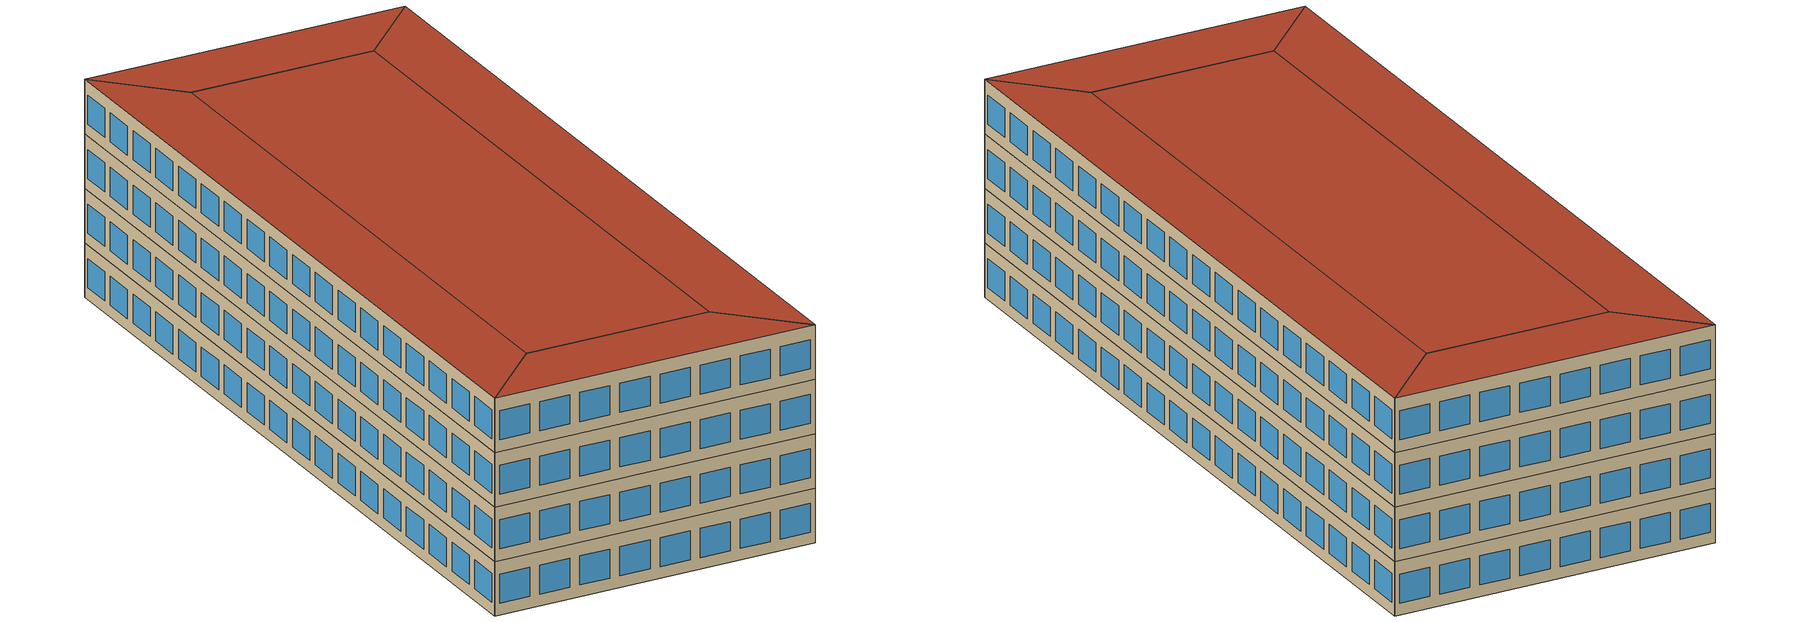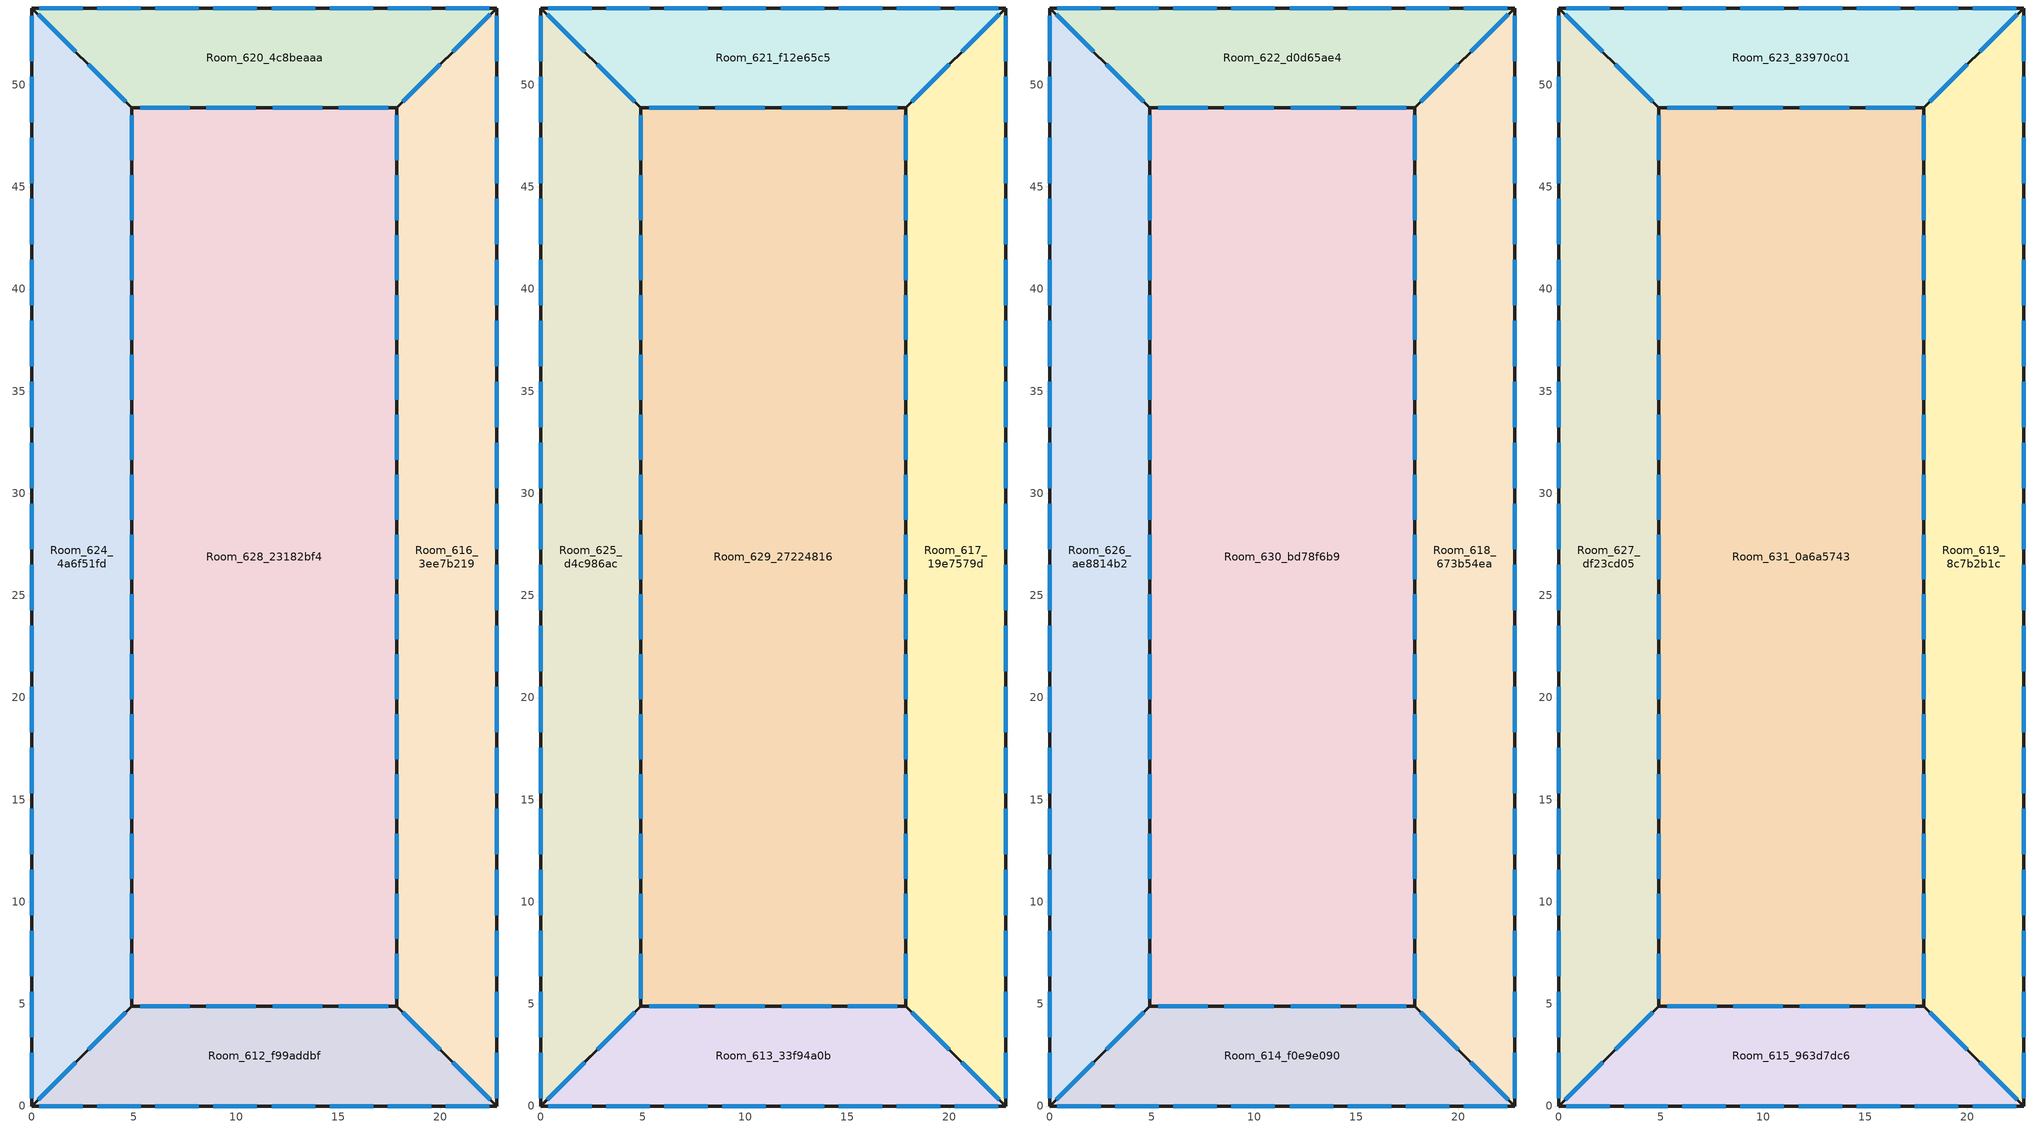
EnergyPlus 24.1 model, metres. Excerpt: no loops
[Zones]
Room_612_f99addbf
 floor ground (ExtSlabCarpet 4in ClimateZone 1-8): 17.87,4.89 22.76,0 0,0 4.89,4.89 z0
 wall outside (AQ_Office_2024_Office Wall Pre 1945 6A): 17.87,4.89 4.89,4.89 0,0 22.76,0 17.87,4.89 z0:3.75
 window (Single Glazing 5): 17.46,4.89 15.03,4.89 / 14.22,4.89 11.79,4.89 / 10.97,4.89 8.54,4.89 / 7.73,4.89 5.3,4.89 / 4.59,4.59 2.75,2.75 / 2.14,2.14 0.31,0.31 / 22.45,0.31 20.62,2.14 / 20.01,2.75 18.17,4.59 / 0.36,0 2.49,0 / 3.2,0 5.33,0 / 6.05,0 8.18,0 / 8.89,0 11.02,0 / 11.74,0 13.87,0 / 14.58,0 16.71,0 / 17.43,0 19.56,0 / 20.27,0 22.4,0 z0.8:2.8
 roof outside (AQ_Office_2024_Office roof Pre 1945 6A): 22.76,0 17.87,4.89 4.89,4.89 0,0 z3.75
Room_616_3ee7b219
 floor ground (ExtSlabCarpet 4in ClimateZone 1-8): 22.76,53.76 22.76,0 17.87,4.89 17.87,48.87 z0
 wall outside (AQ_Office_2024_Office Wall Pre 1945 6A): 17.87,4.89 22.76,0 22.76,53.76 17.87,48.87 17.87,4.89 z0:3.75
 window (Single Glazing 5): 18.17,4.59 20.01,2.75 / 20.62,2.14 22.45,0.31 / 17.87,48.5 17.87,46.3 / 17.87,45.57 17.87,43.37 / 17.87,19.19 17.87,16.99 / 17.87,16.25 17.87,14.06 / 17.87,13.32 17.87,11.12 / 17.87,10.39 17.87,8.19 / 17.87,7.46 17.87,5.26 / 17.87,42.64 17.87,40.44 / 17.87,39.71 17.87,37.51 / 17.87,36.78 17.87,34.58 / 17.87,33.84 17.87,31.64 / 17.87,30.91 17.87,28.71 / 17.87,27.98 17.87,25.78 / 17.87,25.05 17.87,22.85 / 17.87,22.12 17.87,19.92 / 22.45,53.46 20.62,51.62 / 20.01,51.01 18.17,49.17 / 22.76,0.37 22.76,2.61 / 22.76,3.36 22.76,5.6 / 22.76,30.24 22.76,32.48 / 22.76,33.23 22.76,35.47 / 22.76,36.21 22.76,38.45 / 22.76,39.2 22.76,41.44 / 22.76,42.19 22.76,44.43 / 22.76,45.18 22.76,47.42 / 22.76,48.16 22.76,50.4 / 22.76,51.15 22.76,53.39 / 22.76,6.35 22.76,8.59 / 22.76,9.33 22.76,11.57 / 22.76,12.32 22.76,14.56 / 22.76,15.31 22.76,17.55 / 22.76,18.29 22.76,20.53 / 22.76,21.28 22.76,23.52 / 22.76,24.27 22.76,26.51 / 22.76,27.25 22.76,29.49 z0.8:2.8
 roof outside (AQ_Office_2024_Office roof Pre 1945 6A): 22.76,0 22.76,53.76 17.87,48.87 17.87,4.89 z3.75
Room_620_4c8beaaa
 floor ground (ExtSlabCarpet 4in ClimateZone 1-8): 0,53.76 22.76,53.76 17.87,48.87 4.89,48.87 z0
 wall outside (AQ_Office_2024_Office Wall Pre 1945 6A): 17.87,48.87 22.76,53.76 0,53.76 4.89,48.87 17.87,48.87 z0:3.75
 window (Single Glazing 5): 18.17,49.17 20.01,51.01 / 20.62,51.62 22.45,53.46 / 5.3,48.87 7.73,48.87 / 8.54,48.87 10.97,48.87 / 11.79,48.87 14.22,48.87 / 15.03,48.87 17.46,48.87 / 0.31,53.46 2.14,51.62 / 2.75,51.01 4.59,49.17 / 22.4,53.76 20.27,53.76 / 19.56,53.76 17.43,53.76 / 16.71,53.76 14.58,53.76 / 13.87,53.76 11.74,53.76 / 11.02,53.76 8.89,53.76 / 8.18,53.76 6.05,53.76 / 5.33,53.76 3.2,53.76 / 2.49,53.76 0.36,53.76 z0.8:2.8
 roof outside (AQ_Office_2024_Office roof Pre 1945 6A): 17.87,48.87 22.76,53.76 0,53.76 4.89,48.87 z3.75
Room_624_4a6f51fd
 floor ground (ExtSlabCarpet 4in ClimateZone 1-8): 0,53.76 4.89,48.87 4.89,4.89 0,0 z0
 wall outside (AQ_Office_2024_Office Wall Pre 1945 6A): 4.89,48.87 0,53.76 0,0 4.89,4.89 4.89,48.87 z0:3.75
 window (Single Glazing 5): 4.59,49.17 2.75,51.01 / 2.14,51.62 0.31,53.46 / 0.31,0.31 2.14,2.14 / 2.75,2.75 4.59,4.59 / 4.89,5.26 4.89,7.46 / 4.89,8.19 4.89,10.39 / 4.89,34.58 4.89,36.78 / 4.89,37.51 4.89,39.71 / 4.89,40.44 4.89,42.64 / 4.89,43.37 4.89,45.57 / 4.89,46.3 4.89,48.5 / 4.89,11.12 4.89,13.32 / 4.89,14.06 4.89,16.25 / 4.89,16.99 4.89,19.19 / 4.89,19.92 4.89,22.12 / 4.89,22.85 4.89,25.05 / 4.89,25.78 4.89,27.98 / 4.89,28.71 4.89,30.91 / 4.89,31.64 4.89,33.84 / 0,53.39 0,51.15 / 0,50.4 0,48.16 / 0,23.52 0,21.28 / 0,20.53 0,18.29 / 0,17.55 0,15.31 / 0,14.56 0,12.32 / 0,11.57 0,9.33 / 0,8.59 0,6.35 / 0,5.6 0,3.36 / 0,2.61 0,0.37 / 0,47.42 0,45.18 / 0,44.43 0,42.19 / 0,41.44 0,39.2 / 0,38.45 0,36.21 / 0,35.47 0,33.23 / 0,32.48 0,30.24 / 0,29.49 0,27.25 / 0,26.51 0,24.27 z0.8:2.8
 roof outside (AQ_Office_2024_Office roof Pre 1945 6A): 0,0 4.89,4.89 4.89,48.87 0,53.76 z3.75
Room_628_23182bf4
 floor ground (ExtSlabCarpet 4in ClimateZone 1-8): 4.89,48.87 17.87,48.87 17.87,4.89 4.89,4.89 z0
 wall outside (AQ_Office_2024_Office Wall Pre 1945 6A): 4.89,48.87 4.89,4.89 17.87,4.89 17.87,48.87 4.89,48.87 z0:3.75
 window (Single Glazing 5): 4.89,48.5 4.89,46.3 / 4.89,45.57 4.89,43.37 / 4.89,19.19 4.89,16.99 / 4.89,16.25 4.89,14.06 / 4.89,13.32 4.89,11.12 / 4.89,10.39 4.89,8.19 / 4.89,7.46 4.89,5.26 / 4.89,42.64 4.89,40.44 / 4.89,39.71 4.89,37.51 / 4.89,36.78 4.89,34.58 / 4.89,33.84 4.89,31.64 / 4.89,30.91 4.89,28.71 / 4.89,27.98 4.89,25.78 / 4.89,25.05 4.89,22.85 / 4.89,22.12 4.89,19.92 / 17.46,48.87 15.03,48.87 / 14.22,48.87 11.79,48.87 / 10.97,48.87 8.54,48.87 / 7.73,48.87 5.3,48.87 / 17.87,5.26 17.87,7.46 / 17.87,8.19 17.87,10.39 / 17.87,34.58 17.87,36.78 / 17.87,37.51 17.87,39.71 / 17.87,40.44 17.87,42.64 / 17.87,43.37 17.87,45.57 / 17.87,46.3 17.87,48.5 / 17.87,11.12 17.87,13.32 / 17.87,14.06 17.87,16.25 / 17.87,16.99 17.87,19.19 / 17.87,19.92 17.87,22.12 / 17.87,22.85 17.87,25.05 / 17.87,25.78 17.87,27.98 / 17.87,28.71 17.87,30.91 / 17.87,31.64 17.87,33.84 / 5.3,4.89 7.73,4.89 / 8.54,4.89 10.97,4.89 / 11.79,4.89 14.22,4.89 / 15.03,4.89 17.46,4.89 z0.8:2.8
 roof outside (AQ_Office_2024_Office roof Pre 1945 6A): 17.87,4.89 17.87,48.87 4.89,48.87 4.89,4.89 z3.75
Room_613_33f94a0b
 floor outside (AQ_Office_2024_Office ground Pre 1945 6A): 17.87,4.89 22.76,0 0,0 4.89,4.89 z3.75
 wall outside (AQ_Office_2024_Office Wall Pre 1945 6A): 17.87,4.89 4.89,4.89 0,0 22.76,0 17.87,4.89 z3.75:7.5
 window (Single Glazing 5): 17.46,4.89 15.03,4.89 / 14.22,4.89 11.79,4.89 / 10.97,4.89 8.54,4.89 / 7.73,4.89 5.3,4.89 / 4.59,4.59 2.75,2.75 / 2.14,2.14 0.31,0.31 / 22.45,0.31 20.62,2.14 / 20.01,2.75 18.17,4.59 / 0.36,0 2.49,0 / 3.2,0 5.33,0 / 6.05,0 8.18,0 / 8.89,0 11.02,0 / 11.74,0 13.87,0 / 14.58,0 16.71,0 / 17.43,0 19.56,0 / 20.27,0 22.4,0 z4.55:6.55
 roof outside (AQ_Office_2024_Office roof Pre 1945 6A): 22.76,0 17.87,4.89 4.89,4.89 0,0 z7.5
Room_617_19e7579d
 floor outside (AQ_Office_2024_Office ground Pre 1945 6A): 22.76,53.76 22.76,0 17.87,4.89 17.87,48.87 z3.75
 wall outside (AQ_Office_2024_Office Wall Pre 1945 6A): 17.87,4.89 22.76,0 22.76,53.76 17.87,48.87 17.87,4.89 z3.75:7.5
 window (Single Glazing 5): 18.17,4.59 20.01,2.75 / 20.62,2.14 22.45,0.31 / 17.87,48.5 17.87,46.3 / 17.87,45.57 17.87,43.37 / 17.87,19.19 17.87,16.99 / 17.87,16.25 17.87,14.06 / 17.87,13.32 17.87,11.12 / 17.87,10.39 17.87,8.19 / 17.87,7.46 17.87,5.26 / 17.87,42.64 17.87,40.44 / 17.87,39.71 17.87,37.51 / 17.87,36.78 17.87,34.58 / 17.87,33.84 17.87,31.64 / 17.87,30.91 17.87,28.71 / 17.87,27.98 17.87,25.78 / 17.87,25.05 17.87,22.85 / 17.87,22.12 17.87,19.92 / 22.45,53.46 20.62,51.62 / 20.01,51.01 18.17,49.17 / 22.76,0.37 22.76,2.61 / 22.76,3.36 22.76,5.6 / 22.76,30.24 22.76,32.48 / 22.76,33.23 22.76,35.47 / 22.76,36.21 22.76,38.45 / 22.76,39.2 22.76,41.44 / 22.76,42.19 22.76,44.43 / 22.76,45.18 22.76,47.42 / 22.76,48.16 22.76,50.4 / 22.76,51.15 22.76,53.39 / 22.76,6.35 22.76,8.59 / 22.76,9.33 22.76,11.57 / 22.76,12.32 22.76,14.56 / 22.76,15.31 22.76,17.55 / 22.76,18.29 22.76,20.53 / 22.76,21.28 22.76,23.52 / 22.76,24.27 22.76,26.51 / 22.76,27.25 22.76,29.49 z4.55:6.55
 roof outside (AQ_Office_2024_Office roof Pre 1945 6A): 22.76,0 22.76,53.76 17.87,48.87 17.87,4.89 z7.5
Room_621_f12e65c5
 floor outside (AQ_Office_2024_Office ground Pre 1945 6A): 0,53.76 22.76,53.76 17.87,48.87 4.89,48.87 z3.75
 wall outside (AQ_Office_2024_Office Wall Pre 1945 6A): 17.87,48.87 22.76,53.76 0,53.76 4.89,48.87 17.87,48.87 z3.75:7.5
 window (Single Glazing 5): 18.17,49.17 20.01,51.01 / 20.62,51.62 22.45,53.46 / 5.3,48.87 7.73,48.87 / 8.54,48.87 10.97,48.87 / 11.79,48.87 14.22,48.87 / 15.03,48.87 17.46,48.87 / 0.31,53.46 2.14,51.62 / 2.75,51.01 4.59,49.17 / 22.4,53.76 20.27,53.76 / 19.56,53.76 17.43,53.76 / 16.71,53.76 14.58,53.76 / 13.87,53.76 11.74,53.76 / 11.02,53.76 8.89,53.76 / 8.18,53.76 6.05,53.76 / 5.33,53.76 3.2,53.76 / 2.49,53.76 0.36,53.76 z4.55:6.55
 roof outside (AQ_Office_2024_Office roof Pre 1945 6A): 17.87,48.87 22.76,53.76 0,53.76 4.89,48.87 z7.5
Room_625_d4c986ac
 floor outside (AQ_Office_2024_Office ground Pre 1945 6A): 0,53.76 4.89,48.87 4.89,4.89 0,0 z3.75
 wall outside (AQ_Office_2024_Office Wall Pre 1945 6A): 4.89,48.87 0,53.76 0,0 4.89,4.89 4.89,48.87 z3.75:7.5
 window (Single Glazing 5): 4.59,49.17 2.75,51.01 / 2.14,51.62 0.31,53.46 / 0.31,0.31 2.14,2.14 / 2.75,2.75 4.59,4.59 / 4.89,5.26 4.89,7.46 / 4.89,8.19 4.89,10.39 / 4.89,34.58 4.89,36.78 / 4.89,37.51 4.89,39.71 / 4.89,40.44 4.89,42.64 / 4.89,43.37 4.89,45.57 / 4.89,46.3 4.89,48.5 / 4.89,11.12 4.89,13.32 / 4.89,14.06 4.89,16.25 / 4.89,16.99 4.89,19.19 / 4.89,19.92 4.89,22.12 / 4.89,22.85 4.89,25.05 / 4.89,25.78 4.89,27.98 / 4.89,28.71 4.89,30.91 / 4.89,31.64 4.89,33.84 / 0,53.39 0,51.15 / 0,50.4 0,48.16 / 0,23.52 0,21.28 / 0,20.53 0,18.29 / 0,17.55 0,15.31 / 0,14.56 0,12.32 / 0,11.57 0,9.33 / 0,8.59 0,6.35 / 0,5.6 0,3.36 / 0,2.61 0,0.37 / 0,47.42 0,45.18 / 0,44.43 0,42.19 / 0,41.44 0,39.2 / 0,38.45 0,36.21 / 0,35.47 0,33.23 / 0,32.48 0,30.24 / 0,29.49 0,27.25 / 0,26.51 0,24.27 z4.55:6.55
 roof outside (AQ_Office_2024_Office roof Pre 1945 6A): 0,0 4.89,4.89 4.89,48.87 0,53.76 z7.5
Room_629_27224816
 floor outside (AQ_Office_2024_Office ground Pre 1945 6A): 4.89,48.87 17.87,48.87 17.87,4.89 4.89,4.89 z3.75
 wall outside (AQ_Office_2024_Office Wall Pre 1945 6A): 4.89,48.87 4.89,4.89 17.87,4.89 17.87,48.87 4.89,48.87 z3.75:7.5
 window (Single Glazing 5): 4.89,48.5 4.89,46.3 / 4.89,45.57 4.89,43.37 / 4.89,19.19 4.89,16.99 / 4.89,16.25 4.89,14.06 / 4.89,13.32 4.89,11.12 / 4.89,10.39 4.89,8.19 / 4.89,7.46 4.89,5.26 / 4.89,42.64 4.89,40.44 / 4.89,39.71 4.89,37.51 / 4.89,36.78 4.89,34.58 / 4.89,33.84 4.89,31.64 / 4.89,30.91 4.89,28.71 / 4.89,27.98 4.89,25.78 / 4.89,25.05 4.89,22.85 / 4.89,22.12 4.89,19.92 / 17.46,48.87 15.03,48.87 / 14.22,48.87 11.79,48.87 / 10.97,48.87 8.54,48.87 / 7.73,48.87 5.3,48.87 / 17.87,5.26 17.87,7.46 / 17.87,8.19 17.87,10.39 / 17.87,34.58 17.87,36.78 / 17.87,37.51 17.87,39.71 / 17.87,40.44 17.87,42.64 / 17.87,43.37 17.87,45.57 / 17.87,46.3 17.87,48.5 / 17.87,11.12 17.87,13.32 / 17.87,14.06 17.87,16.25 / 17.87,16.99 17.87,19.19 / 17.87,19.92 17.87,22.12 / 17.87,22.85 17.87,25.05 / 17.87,25.78 17.87,27.98 / 17.87,28.71 17.87,30.91 / 17.87,31.64 17.87,33.84 / 5.3,4.89 7.73,4.89 / 8.54,4.89 10.97,4.89 / 11.79,4.89 14.22,4.89 / 15.03,4.89 17.46,4.89 z4.55:6.55
 roof outside (AQ_Office_2024_Office roof Pre 1945 6A): 17.87,4.89 17.87,48.87 4.89,48.87 4.89,4.89 z7.5
Room_614_f0e9e090
 floor outside (AQ_Office_2024_Office ground Pre 1945 6A): 17.87,4.89 22.76,0 0,0 4.89,4.89 z7.5
 wall outside (AQ_Office_2024_Office Wall Pre 1945 6A): 17.87,4.89 4.89,4.89 0,0 22.76,0 17.87,4.89 z7.5:11.25
 window (Single Glazing 5): 17.46,4.89 15.03,4.89 / 14.22,4.89 11.79,4.89 / 10.97,4.89 8.54,4.89 / 7.73,4.89 5.3,4.89 / 4.59,4.59 2.75,2.75 / 2.14,2.14 0.31,0.31 / 22.45,0.31 20.62,2.14 / 20.01,2.75 18.17,4.59 / 0.36,0 2.49,0 / 3.2,0 5.33,0 / 6.05,0 8.18,0 / 8.89,0 11.02,0 / 11.74,0 13.87,0 / 14.58,0 16.71,0 / 17.43,0 19.56,0 / 20.27,0 22.4,0 z8.3:10.3
 roof outside (AQ_Office_2024_Office roof Pre 1945 6A): 22.76,0 17.87,4.89 4.89,4.89 0,0 z11.25
Room_618_673b54ea
 floor outside (AQ_Office_2024_Office ground Pre 1945 6A): 22.76,53.76 22.76,0 17.87,4.89 17.87,48.87 z7.5
 wall outside (AQ_Office_2024_Office Wall Pre 1945 6A): 17.87,4.89 22.76,0 22.76,53.76 17.87,48.87 17.87,4.89 z7.5:11.25
 window (Single Glazing 5): 18.17,4.59 20.01,2.75 / 20.62,2.14 22.45,0.31 / 17.87,48.5 17.87,46.3 / 17.87,45.57 17.87,43.37 / 17.87,19.19 17.87,16.99 / 17.87,16.25 17.87,14.06 / 17.87,13.32 17.87,11.12 / 17.87,10.39 17.87,8.19 / 17.87,7.46 17.87,5.26 / 17.87,42.64 17.87,40.44 / 17.87,39.71 17.87,37.51 / 17.87,36.78 17.87,34.58 / 17.87,33.84 17.87,31.64 / 17.87,30.91 17.87,28.71 / 17.87,27.98 17.87,25.78 / 17.87,25.05 17.87,22.85 / 17.87,22.12 17.87,19.92 / 22.45,53.46 20.62,51.62 / 20.01,51.01 18.17,49.17 / 22.76,0.37 22.76,2.61 / 22.76,3.36 22.76,5.6 / 22.76,30.24 22.76,32.48 / 22.76,33.23 22.76,35.47 / 22.76,36.21 22.76,38.45 / 22.76,39.2 22.76,41.44 / 22.76,42.19 22.76,44.43 / 22.76,45.18 22.76,47.42 / 22.76,48.16 22.76,50.4 / 22.76,51.15 22.76,53.39 / 22.76,6.35 22.76,8.59 / 22.76,9.33 22.76,11.57 / 22.76,12.32 22.76,14.56 / 22.76,15.31 22.76,17.55 / 22.76,18.29 22.76,20.53 / 22.76,21.28 22.76,23.52 / 22.76,24.27 22.76,26.51 / 22.76,27.25 22.76,29.49 z8.3:10.3
 roof outside (AQ_Office_2024_Office roof Pre 1945 6A): 22.76,0 22.76,53.76 17.87,48.87 17.87,4.89 z11.25
Room_622_d0d65ae4
 floor outside (AQ_Office_2024_Office ground Pre 1945 6A): 0,53.76 22.76,53.76 17.87,48.87 4.89,48.87 z7.5
 wall outside (AQ_Office_2024_Office Wall Pre 1945 6A): 17.87,48.87 22.76,53.76 0,53.76 4.89,48.87 17.87,48.87 z7.5:11.25
 window (Single Glazing 5): 18.17,49.17 20.01,51.01 / 20.62,51.62 22.45,53.46 / 5.3,48.87 7.73,48.87 / 8.54,48.87 10.97,48.87 / 11.79,48.87 14.22,48.87 / 15.03,48.87 17.46,48.87 / 0.31,53.46 2.14,51.62 / 2.75,51.01 4.59,49.17 / 22.4,53.76 20.27,53.76 / 19.56,53.76 17.43,53.76 / 16.71,53.76 14.58,53.76 / 13.87,53.76 11.74,53.76 / 11.02,53.76 8.89,53.76 / 8.18,53.76 6.05,53.76 / 5.33,53.76 3.2,53.76 / 2.49,53.76 0.36,53.76 z8.3:10.3
 roof outside (AQ_Office_2024_Office roof Pre 1945 6A): 17.87,48.87 22.76,53.76 0,53.76 4.89,48.87 z11.25
Room_626_ae8814b2
 floor outside (AQ_Office_2024_Office ground Pre 1945 6A): 0,53.76 4.89,48.87 4.89,4.89 0,0 z7.5
 wall outside (AQ_Office_2024_Office Wall Pre 1945 6A): 4.89,48.87 0,53.76 0,0 4.89,4.89 4.89,48.87 z7.5:11.25
 window (Single Glazing 5): 4.59,49.17 2.75,51.01 / 2.14,51.62 0.31,53.46 / 0.31,0.31 2.14,2.14 / 2.75,2.75 4.59,4.59 / 4.89,5.26 4.89,7.46 / 4.89,8.19 4.89,10.39 / 4.89,34.58 4.89,36.78 / 4.89,37.51 4.89,39.71 / 4.89,40.44 4.89,42.64 / 4.89,43.37 4.89,45.57 / 4.89,46.3 4.89,48.5 / 4.89,11.12 4.89,13.32 / 4.89,14.06 4.89,16.25 / 4.89,16.99 4.89,19.19 / 4.89,19.92 4.89,22.12 / 4.89,22.85 4.89,25.05 / 4.89,25.78 4.89,27.98 / 4.89,28.71 4.89,30.91 / 4.89,31.64 4.89,33.84 / 0,53.39 0,51.15 / 0,50.4 0,48.16 / 0,23.52 0,21.28 / 0,20.53 0,18.29 / 0,17.55 0,15.31 / 0,14.56 0,12.32 / 0,11.57 0,9.33 / 0,8.59 0,6.35 / 0,5.6 0,3.36 / 0,2.61 0,0.37 / 0,47.42 0,45.18 / 0,44.43 0,42.19 / 0,41.44 0,39.2 / 0,38.45 0,36.21 / 0,35.47 0,33.23 / 0,32.48 0,30.24 / 0,29.49 0,27.25 / 0,26.51 0,24.27 z8.3:10.3
 roof outside (AQ_Office_2024_Office roof Pre 1945 6A): 0,0 4.89,4.89 4.89,48.87 0,53.76 z11.25
Room_630_bd78f6b9
 floor outside (AQ_Office_2024_Office ground Pre 1945 6A): 4.89,48.87 17.87,48.87 17.87,4.89 4.89,4.89 z7.5
 wall outside (AQ_Office_2024_Office Wall Pre 1945 6A): 4.89,48.87 4.89,4.89 17.87,4.89 17.87,48.87 4.89,48.87 z7.5:11.25
 window (Single Glazing 5): 4.89,48.5 4.89,46.3 / 4.89,45.57 4.89,43.37 / 4.89,19.19 4.89,16.99 / 4.89,16.25 4.89,14.06 / 4.89,13.32 4.89,11.12 / 4.89,10.39 4.89,8.19 / 4.89,7.46 4.89,5.26 / 4.89,42.64 4.89,40.44 / 4.89,39.71 4.89,37.51 / 4.89,36.78 4.89,34.58 / 4.89,33.84 4.89,31.64 / 4.89,30.91 4.89,28.71 / 4.89,27.98 4.89,25.78 / 4.89,25.05 4.89,22.85 / 4.89,22.12 4.89,19.92 / 17.46,48.87 15.03,48.87 / 14.22,48.87 11.79,48.87 / 10.97,48.87 8.54,48.87 / 7.73,48.87 5.3,48.87 / 17.87,5.26 17.87,7.46 / 17.87,8.19 17.87,10.39 / 17.87,34.58 17.87,36.78 / 17.87,37.51 17.87,39.71 / 17.87,40.44 17.87,42.64 / 17.87,43.37 17.87,45.57 / 17.87,46.3 17.87,48.5 / 17.87,11.12 17.87,13.32 / 17.87,14.06 17.87,16.25 / 17.87,16.99 17.87,19.19 / 17.87,19.92 17.87,22.12 / 17.87,22.85 17.87,25.05 / 17.87,25.78 17.87,27.98 / 17.87,28.71 17.87,30.91 / 17.87,31.64 17.87,33.84 / 5.3,4.89 7.73,4.89 / 8.54,4.89 10.97,4.89 / 11.79,4.89 14.22,4.89 / 15.03,4.89 17.46,4.89 z8.3:10.3
 roof outside (AQ_Office_2024_Office roof Pre 1945 6A): 17.87,4.89 17.87,48.87 4.89,48.87 4.89,4.89 z11.25
Room_615_963d7dc6
 floor outside (AQ_Office_2024_Office ground Pre 1945 6A): 17.87,4.89 22.76,0 0,0 4.89,4.89 z11.25
 wall outside (AQ_Office_2024_Office Wall Pre 1945 6A): 17.87,4.89 4.89,4.89 0,0 22.76,0 17.87,4.89 z11.25:15
 window (Single Glazing 5): 17.46,4.89 15.03,4.89 / 14.22,4.89 11.79,4.89 / 10.97,4.89 8.54,4.89 / 7.73,4.89 5.3,4.89 / 4.59,4.59 2.75,2.75 / 2.14,2.14 0.31,0.31 / 22.45,0.31 20.62,2.14 / 20.01,2.75 18.17,4.59 / 0.36,0 2.49,0 / 3.2,0 5.33,0 / 6.05,0 8.18,0 / 8.89,0 11.02,0 / 11.74,0 13.87,0 / 14.58,0 16.71,0 / 17.43,0 19.56,0 / 20.27,0 22.4,0 z12.05:14.05
 roof outside (AQ_Office_2024_Office roof Pre 1945 6A): 22.76,0 17.87,4.89 4.89,4.89 0,0 z15
Room_619_8c7b2b1c
 floor outside (AQ_Office_2024_Office ground Pre 1945 6A): 22.76,53.76 22.76,0 17.87,4.89 17.87,48.87 z11.25
 wall outside (AQ_Office_2024_Office Wall Pre 1945 6A): 17.87,4.89 22.76,0 22.76,53.76 17.87,48.87 17.87,4.89 z11.25:15
 window (Single Glazing 5): 18.17,4.59 20.01,2.75 / 20.62,2.14 22.45,0.31 / 17.87,48.5 17.87,46.3 / 17.87,45.57 17.87,43.37 / 17.87,19.19 17.87,16.99 / 17.87,16.25 17.87,14.06 / 17.87,13.32 17.87,11.12 / 17.87,10.39 17.87,8.19 / 17.87,7.46 17.87,5.26 / 17.87,42.64 17.87,40.44 / 17.87,39.71 17.87,37.51 / 17.87,36.78 17.87,34.58 / 17.87,33.84 17.87,31.64 / 17.87,30.91 17.87,28.71 / 17.87,27.98 17.87,25.78 / 17.87,25.05 17.87,22.85 / 17.87,22.12 17.87,19.92 / 22.45,53.46 20.62,51.62 / 20.01,51.01 18.17,49.17 / 22.76,0.37 22.76,2.61 / 22.76,3.36 22.76,5.6 / 22.76,30.24 22.76,32.48 / 22.76,33.23 22.76,35.47 / 22.76,36.21 22.76,38.45 / 22.76,39.2 22.76,41.44 / 22.76,42.19 22.76,44.43 / 22.76,45.18 22.76,47.42 / 22.76,48.16 22.76,50.4 / 22.76,51.15 22.76,53.39 / 22.76,6.35 22.76,8.59 / 22.76,9.33 22.76,11.57 / 22.76,12.32 22.76,14.56 / 22.76,15.31 22.76,17.55 / 22.76,18.29 22.76,20.53 / 22.76,21.28 22.76,23.52 / 22.76,24.27 22.76,26.51 / 22.76,27.25 22.76,29.49 z12.05:14.05
 roof outside (AQ_Office_2024_Office roof Pre 1945 6A): 22.76,0 22.76,53.76 17.87,48.87 17.87,4.89 z15
Room_623_83970c01
 floor outside (AQ_Office_2024_Office ground Pre 1945 6A): 0,53.76 22.76,53.76 17.87,48.87 4.89,48.87 z11.25
 wall outside (AQ_Office_2024_Office Wall Pre 1945 6A): 17.87,48.87 22.76,53.76 0,53.76 4.89,48.87 17.87,48.87 z11.25:15
 window (Single Glazing 5): 18.17,49.17 20.01,51.01 / 20.62,51.62 22.45,53.46 / 5.3,48.87 7.73,48.87 / 8.54,48.87 10.97,48.87 / 11.79,48.87 14.22,48.87 / 15.03,48.87 17.46,48.87 / 0.31,53.46 2.14,51.62 / 2.75,51.01 4.59,49.17 / 22.4,53.76 20.27,53.76 / 19.56,53.76 17.43,53.76 / 16.71,53.76 14.58,53.76 / 13.87,53.76 11.74,53.76 / 11.02,53.76 8.89,53.76 / 8.18,53.76 6.05,53.76 / 5.33,53.76 3.2,53.76 / 2.49,53.76 0.36,53.76 z12.05:14.05
 roof outside (AQ_Office_2024_Office roof Pre 1945 6A): 17.87,48.87 22.76,53.76 0,53.76 4.89,48.87 z15
Room_627_df23cd05
 floor outside (AQ_Office_2024_Office ground Pre 1945 6A): 0,53.76 4.89,48.87 4.89,4.89 0,0 z11.25
 wall outside (AQ_Office_2024_Office Wall Pre 1945 6A): 4.89,48.87 0,53.76 0,0 4.89,4.89 4.89,48.87 z11.25:15
 window (Single Glazing 5): 4.59,49.17 2.75,51.01 / 2.14,51.62 0.31,53.46 / 0.31,0.31 2.14,2.14 / 2.75,2.75 4.59,4.59 / 4.89,5.26 4.89,7.46 / 4.89,8.19 4.89,10.39 / 4.89,34.58 4.89,36.78 / 4.89,37.51 4.89,39.71 / 4.89,40.44 4.89,42.64 / 4.89,43.37 4.89,45.57 / 4.89,46.3 4.89,48.5 / 4.89,11.12 4.89,13.32 / 4.89,14.06 4.89,16.25 / 4.89,16.99 4.89,19.19 / 4.89,19.92 4.89,22.12 / 4.89,22.85 4.89,25.05 / 4.89,25.78 4.89,27.98 / 4.89,28.71 4.89,30.91 / 4.89,31.64 4.89,33.84 / 0,53.39 0,51.15 / 0,50.4 0,48.16 / 0,23.52 0,21.28 / 0,20.53 0,18.29 / 0,17.55 0,15.31 / 0,14.56 0,12.32 / 0,11.57 0,9.33 / 0,8.59 0,6.35 / 0,5.6 0,3.36 / 0,2.61 0,0.37 / 0,47.42 0,45.18 / 0,44.43 0,42.19 / 0,41.44 0,39.2 / 0,38.45 0,36.21 / 0,35.47 0,33.23 / 0,32.48 0,30.24 / 0,29.49 0,27.25 / 0,26.51 0,24.27 z12.05:14.05
 roof outside (AQ_Office_2024_Office roof Pre 1945 6A): 0,0 4.89,4.89 4.89,48.87 0,53.76 z15
Room_631_0a6a5743
 floor outside (AQ_Office_2024_Office ground Pre 1945 6A): 4.89,48.87 17.87,48.87 17.87,4.89 4.89,4.89 z11.25
 wall outside (AQ_Office_2024_Office Wall Pre 1945 6A): 4.89,48.87 4.89,4.89 17.87,4.89 17.87,48.87 4.89,48.87 z11.25:15
 window (Single Glazing 5): 4.89,48.5 4.89,46.3 / 4.89,45.57 4.89,43.37 / 4.89,19.19 4.89,16.99 / 4.89,16.25 4.89,14.06 / 4.89,13.32 4.89,11.12 / 4.89,10.39 4.89,8.19 / 4.89,7.46 4.89,5.26 / 4.89,42.64 4.89,40.44 / 4.89,39.71 4.89,37.51 / 4.89,36.78 4.89,34.58 / 4.89,33.84 4.89,31.64 / 4.89,30.91 4.89,28.71 / 4.89,27.98 4.89,25.78 / 4.89,25.05 4.89,22.85 / 4.89,22.12 4.89,19.92 / 17.46,48.87 15.03,48.87 / 14.22,48.87 11.79,48.87 / 10.97,48.87 8.54,48.87 / 7.73,48.87 5.3,48.87 / 17.87,5.26 17.87,7.46 / 17.87,8.19 17.87,10.39 / 17.87,34.58 17.87,36.78 / 17.87,37.51 17.87,39.71 / 17.87,40.44 17.87,42.64 / 17.87,43.37 17.87,45.57 / 17.87,46.3 17.87,48.5 / 17.87,11.12 17.87,13.32 / 17.87,14.06 17.87,16.25 / 17.87,16.99 17.87,19.19 / 17.87,19.92 17.87,22.12 / 17.87,22.85 17.87,25.05 / 17.87,25.78 17.87,27.98 / 17.87,28.71 17.87,30.91 / 17.87,31.64 17.87,33.84 / 5.3,4.89 7.73,4.89 / 8.54,4.89 10.97,4.89 / 11.79,4.89 14.22,4.89 / 15.03,4.89 17.46,4.89 z12.05:14.05
 roof outside (AQ_Office_2024_Office roof Pre 1945 6A): 17.87,4.89 17.87,48.87 4.89,48.87 4.89,4.89 z15
[Building]
531_rue Jarry Est (ANJ+MTL+SLN)_90087_Y_1930_med: North Axis {deg}=0; Terrain=City; Solar Distribution=FullExteriorWithReflections
[Site:Location]
Montreal Int'l: Latitude {deg}=45.47; Longitude {deg}=-73.75; Time Zone {hr}=-5; Elevation {m}=36
[Site:WaterMainsTemperature]
Calculation Method=CorrelationFromWeatherFile
[SizingPeriod:DesignDay] Day of Month=21; Dry-Bulb Temperature Range Modifier Type=DefaultMultipliers; Rain Indicator=No; Snow Indicator=No; Daylight Saving Time Indicator=No; Begin Environment Reset Mode=FullResetAtBeginEnvironment
Name | Month | Day Type | Maximum Dry-Bulb Temperature {C} | Daily Dry-Bulb Temperature Range {deltaC} | Humidity Condition Type | Wetbulb or DewPoint at Maximum Dry-Bulb {C} | Barometric Pressure {Pa} | Wind Speed {m/s} | Wind Direction {deg} | Solar Model Indicator | ASHRAE Clear Sky Optical Depth for Beam Irradiance (taub) | ASHRAE Clear Sky Optical Depth for Diffuse Irradiance (taud) | Enthalpy at Maximum Dry-Bulb {J/kg} | Sky Clearness
Montreal Int'l Ann Clg .4% Condns DB=>MWB | 7 | SummerDesignDay | 30 | 9.3 | Wetbulb | 22.1 | 100893 | 4.9 | 220 | ASHRAETau | 0.465 | 1.966
Montreal Int'l Ann Clg .4% Condns DP=>MDB | 7 | SummerDesignDay | 26 | 9.3 | Dewpoint | 21.6 | 100893 | 4.9 | 220 | ASHRAETau | 0.465 | 1.966
Montreal Int'l Ann Clg .4% Condns Enth=>MDB | 7 | SummerDesignDay | 28.1 | 9.3 | Enthalpy |  | 100893 | 4.9 | 220 | ASHRAETau | 0.465 | 1.966 | 69300
Montreal Int'l Ann Clg .4% Condns WB=>MDB | 7 | SummerDesignDay | 28.1 | 9.3 | Wetbulb | 23.2 | 100893 | 4.9 | 220 | ASHRAETau | 0.465 | 1.966
Montreal Int'l Ann Htg 99.6% Condns DB | 1 | WinterDesignDay | -23.7 | 0 | Wetbulb | -23.7 | 100893 | 3.9 | 260 | ASHRAEClearSky |  |  |  | 0
Montreal Int'l Ann Htg Wind 99.6% Condns WS=>MCDB | 1 | WinterDesignDay | -5.3 | 0 | Wetbulb | -5.3 | 100893 | 12.9 | 260 | ASHRAEClearSky |  |  |  | 0
Montreal Int'l Ann Hum_n 99.6% Condns DP=>MCDB | 1 | WinterDesignDay | -23 | 0 | Dewpoint | -30.5 | 100893 | 3.9 | 260 | ASHRAEClearSky |  |  |  | 0
Montreal Int'l Cooling Design Day 0.4% Condns DB=>MWB | 7 | SummerDesignDay | 29.4 | 9.7 | Wetbulb | 22.7 | 101099 | 4.8 | 228 | ASHRAEClearSky |  |  |  | 1
Montreal Int'l Heating Design Day 99.6% Condns DB | 1 | WinterDesignDay | -22.8 | 0 | Wetbulb | -22.8 | 101099 | 3.6 | 294 | ASHRAEClearSky |  |  |  | 0
[Material]
Name | Roughness | Thickness {m} | Conductivity {W/m-K} | Density {kg/m3} | Specific Heat {J/kg-K} | Thermal Absorptance | Solar Absorptance | Visible Absorptance
AQNC2024brick (fired clay) | MediumRough | 0.1 | 1.43 | 2400 | 840 | 0.7 | 0.7 | 0.7
AQNC2024built-up roofing 1 | MediumRough | 0.1 | 0.162 | 1121 | 1470 | 0.7 | 0.7 | 0.7
AQNC2024gypsum board | MediumRough | 0.1 | 0.159 | 800 | 1090 | 0.7 | 0.7 | 0.7
AQNC2024standard concrete | MediumRough | 0.2 | 2.5 | 2400 | 840 | 0.7 | 0.7 | 0.7
MAT-CC05 4 HW CONCRETE | Rough | 0.1016 | 1.311 | 2240 | 836.8 | 0.9 | 0.85 | 0.85
[Material:NoMass] Thermal Absorptance=0.9
Name | Roughness | Thermal Resistance {m2-K/W} | Solar Absorptance | Visible Absorptance
AQNC2024NMair less15 mm | MediumRough | 0.16 | 0.7 | 0.7
AQNC2024NMindoor surface resistance (horizontal flow) | MediumRough | 0.12 | 0.7 | 0.7
CP02 CARPET PAD | Smooth | 0.1 | 0.8 | 0.8
[WindowMaterial:SimpleGlazingSystem]
Simple glazing: U-Factor {W/m2-K}=5; Solar Heat Gain Coefficient=0.8
[Construction]
AQ_Office_2024_Office ground Pre 1945 6A: AQNC2024standard concrete, AQNC2024NMair less15 mm
AQ_Office_2024_Office roof Pre 1945 6A: AQNC2024built-up roofing 1
AQ_Office_2024_Office Wall Pre 1945 6A: AQNC2024brick (fired clay), AQNC2024NMindoor surface resistance (horizontal flow), AQNC2024gypsum board
ExtSlabCarpet 4in ClimateZone 1-8: MAT-CC05 4 HW CONCRETE, CP02 CARPET PAD
Single Glazing 5: Simple glazing
[Zone] Multiplier=1; Ceiling Height {m}=3.75; Part of Total Floor Area=Yes
Name | Volume {m3}
Room_612_f99addbf; Room_613_33f94a0b; Room_614_f0e9e090; Room_615_963d7dc6; Room_620_4c8beaaa; Room_621_f12e65c5; Room_622_d0d65ae4; Room_623_83970c01 | 327.893
Room_616_3ee7b219; Room_617_19e7579d; Room_618_673b54ea; Room_619_8c7b2b1c | 896.914
Room_624_4a6f51fd; Room_625_d4c986ac; Room_626_ae8814b2; Room_627_df23cd05 | 896.915
Room_628_23182bf4; Room_629_27224816; Room_630_bd78f6b9; Room_631_0a6a5743 | 2138.86
[Space] Space Type=MediumOffice Building
Name | Zone
Room_612_f99addbf_Space | Room_612_f99addbf
Room_613_33f94a0b_Space | Room_613_33f94a0b
Room_614_f0e9e090_Space | Room_614_f0e9e090
Room_615_963d7dc6_Space | Room_615_963d7dc6
Room_616_3ee7b219_Space | Room_616_3ee7b219
Room_617_19e7579d_Space | Room_617_19e7579d
Room_618_673b54ea_Space | Room_618_673b54ea
Room_619_8c7b2b1c_Space | Room_619_8c7b2b1c
Room_620_4c8beaaa_Space | Room_620_4c8beaaa
Room_621_f12e65c5_Space | Room_621_f12e65c5
Room_622_d0d65ae4_Space | Room_622_d0d65ae4
Room_623_83970c01_Space | Room_623_83970c01
Room_624_4a6f51fd_Space | Room_624_4a6f51fd
Room_625_d4c986ac_Space | Room_625_d4c986ac
Room_626_ae8814b2_Space | Room_626_ae8814b2
Room_627_df23cd05_Space | Room_627_df23cd05
Room_628_23182bf4_Space | Room_628_23182bf4
Room_629_27224816_Space | Room_629_27224816
Room_630_bd78f6b9_Space | Room_630_bd78f6b9
Room_631_0a6a5743_Space | Room_631_0a6a5743
[SpaceList]
MediumOffice Building: Room_612_f99addbf_Space, Room_627_df23cd05_Space, Room_615_963d7dc6_Space, Room_613_33f94a0b_Space, Room_619_8c7b2b1c_Space, Room_614_f0e9e090_Space, Room_616_3ee7b219_Space, Room_621_f12e65c5_Space, Room_617_19e7579d_Space, Room_618_673b54ea_Space, Room_620_4c8beaaa_Space, Room_622_d0d65ae4_Space, Room_623_83970c01_Space, Room_624_4a6f51fd_Space, Room_625_d4c986ac_Space, Room_626_ae8814b2_Space, Room_628_23182bf4_Space, Room_629_27224816_Space, Room_630_bd78f6b9_Space, Room_631_0a6a5743_Space
[Lights]
MediumOffice Building_Lighting: Zone or ZoneList or Space or SpaceList=MediumOffice Building; Schedule=NECB-A-Lighting; Design Level Calculation Method=Watts/Area; Watts per Floor Area {W/m2}=6.68315; Return Air Fraction=0; Fraction Radiant=0.7; Fraction Visible=0.2; Fraction Replaceable=1
[People]
MediumOffice Building_People: Zone or ZoneList or Space or SpaceList=MediumOffice Building; Number of People Schedule=NECB-A-Occupancy; Number of People Calculation Method=People/Area; People per Floor Area {person/m2}=0.0711847; Fraction Radiant=0.3; Activity Level Schedule=MediumOffice Building_People_Act Schedule
[ElectricEquipment]
MediumOffice Building_Electric Equipment: Zone or ZoneList or Space or SpaceList=MediumOffice Building; Schedule=NECB-A-Electric-Equipment; Design Level Calculation Method=Watts/Area; Watts per Floor Area {W/m2}=7.54366; Fraction Latent=0; Fraction Radiant=0.5; Fraction Lost=0
[ZoneInfiltration:DesignFlowRate]
MediumOffice Building_Infiltration: Zone or ZoneList or Space or SpaceList=MediumOffice Building; Schedule=MediumOffice Building_Infiltration Schedule; Design Flow Rate Calculation Method=Flow/ExteriorArea; Flow Rate per Exterior Surface Area {m3/s-m2}=0.000226568; Constant Term Coefficient=1; Temperature Term Coefficient=0; Velocity Term Coefficient=0
[AvailabilityManager:Scheduled] Schedule=Always On Discrete
CAV with Reheat and Cooling Availability Manager; Air Loop HVAC Outdoor Air System 1 Availability Manager
[Schedule:Day:Interval]
Schedule Day 40; Schedule Day 39; NECB-A-Lighting_Hol 1: No, 24:00, 0.05
Schedule Day 38; NECB-A-Lighting_Default: No, 07:00, 0.05, 08:00, 0.3, 09:00, 0.8, 17:00, 0.9, 18:00, 0.8, 19:00, 0.5, 21:00, 0.3, 23:00, 0.1, 24:00, 0.05
Schedule Day 25; Schedule Day 24; NECB-A-Occupancy_Hol 1: No, 24:00, 0
Schedule Day 23; NECB-A-Occupancy_Default: No, 07:00, 0, 08:00, 0.1, 09:00, 0.7, 12:00, 0.9, 14:00, 0.5, 17:00, 0.9, 18:00, 0.7, 19:00, 0.3, 23:00, 0.1, 24:00, 0
MediumOffice Building_People_Act Schedule_Sunday; MediumOffice Building_People_Act Schedule_SmrDsn 1; MediumOffice Building_People_Act Schedule_WntrDsn 1; MediumOffice Building_People_Act Schedule_Hol 1: No, 24:00, 120
Schedule Day 31; Schedule Day 30; NECB-A-Electric-Equipment_Hol 1: No, 24:00, 0.2
Schedule Day 29; NECB-A-Electric-Equipment_Default: No, 07:00, 0.2, 08:00, 0.3, 09:00, 0.8, 18:00, 0.9, 19:00, 0.5, 21:00, 0.3, 24:00, 0.2
MediumOffice Building_Infiltration Schedule_Hol 1; MediumOffice Building_Infiltration Schedule_Sunday: No, 24:00, 1
MediumOffice Building_Infiltration Schedule_SmrDsn 1; Schedule Day 11: No, 06:00, 1, 22:00, 0.25, 24:00, 1
MediumOffice Building_Infiltration Schedule_WntrDsn 1; Schedule Day 12: No, 06:00, 1, 18:00, 0.25, 24:00, 1
[Schedule:Week:Daily]
NECB-A-Lighting Week Rule - Jan1-Dec31: Schedule Day 40, Schedule Day 38, Schedule Day 38, Schedule Day 38, Schedule Day 38, Schedule Day 38, Schedule Day 39, NECB-A-Lighting_Hol 1, NECB-A-Lighting_Default, NECB-A-Lighting_Default, NECB-A-Lighting_Default, NECB-A-Lighting_Default
NECB-A-Occupancy Week Rule - Jan1-Dec31: Schedule Day 25, Schedule Day 23, Schedule Day 23, Schedule Day 23, Schedule Day 23, Schedule Day 23, Schedule Day 24, NECB-A-Occupancy_Hol 1, NECB-A-Occupancy_Default, NECB-A-Occupancy_Default, NECB-A-Occupancy_Default, NECB-A-Occupancy_Default
MediumOffice Building_People_Act Schedule Week Rule - Jan1-Dec31: MediumOffice Building_People_Act Schedule_Sunday, MediumOffice Building_People_Act Schedule_Sunday, MediumOffice Building_People_Act Schedule_Sunday, MediumOffice Building_People_Act Schedule_Sunday, MediumOffice Building_People_Act Schedule_Sunday, MediumOffice Building_People_Act Schedule_Sunday, MediumOffice Building_People_Act Schedule_Sunday, MediumOffice Building_People_Act Schedule_Hol 1, MediumOffice Building_People_Act Schedule_SmrDsn 1, MediumOffice Building_People_Act Schedule_WntrDsn 1, MediumOffice Building_People_Act Schedule_Sunday, MediumOffice Building_People_Act Schedule_Sunday
NECB-A-Electric-Equipment Week Rule - Jan1-Dec31: Schedule Day 31, Schedule Day 29, Schedule Day 29, Schedule Day 29, Schedule Day 29, Schedule Day 29, Schedule Day 30, NECB-A-Electric-Equipment_Hol 1, NECB-A-Electric-Equipment_Default, NECB-A-Electric-Equipment_Default, NECB-A-Electric-Equipment_Default, NECB-A-Electric-Equipment_Default
MediumOffice Building_Infiltration Schedule Week Rule - Jan1-Dec31: MediumOffice Building_Infiltration Schedule_Sunday, Schedule Day 11, Schedule Day 11, Schedule Day 11, Schedule Day 11, Schedule Day 11, Schedule Day 12, MediumOffice Building_Infiltration Schedule_Hol 1, MediumOffice Building_Infiltration Schedule_SmrDsn 1, MediumOffice Building_Infiltration Schedule_WntrDsn 1, MediumOffice Building_Infiltration Schedule_Sunday, MediumOffice Building_Infiltration Schedule_Sunday
[Schedule:Year]
NECB-A-Lighting: NECB-A-Lighting Week Rule - Jan1-Dec31, 1, 1, 12, 31
NECB-A-Occupancy: NECB-A-Occupancy Week Rule - Jan1-Dec31, 1, 1, 12, 31
MediumOffice Building_People_Act Schedule: MediumOffice Building_People_Act Schedule Week Rule - Jan1-Dec31, 1, 1, 12, 31
NECB-A-Electric-Equipment: NECB-A-Electric-Equipment Week Rule - Jan1-Dec31, 1, 1, 12, 31
MediumOffice Building_Infiltration Schedule: MediumOffice Building_Infiltration Schedule Week Rule - Jan1-Dec31, 1, 1, 12, 31
[Schedule:Constant]
Always On Discrete: Hourly Value=1
